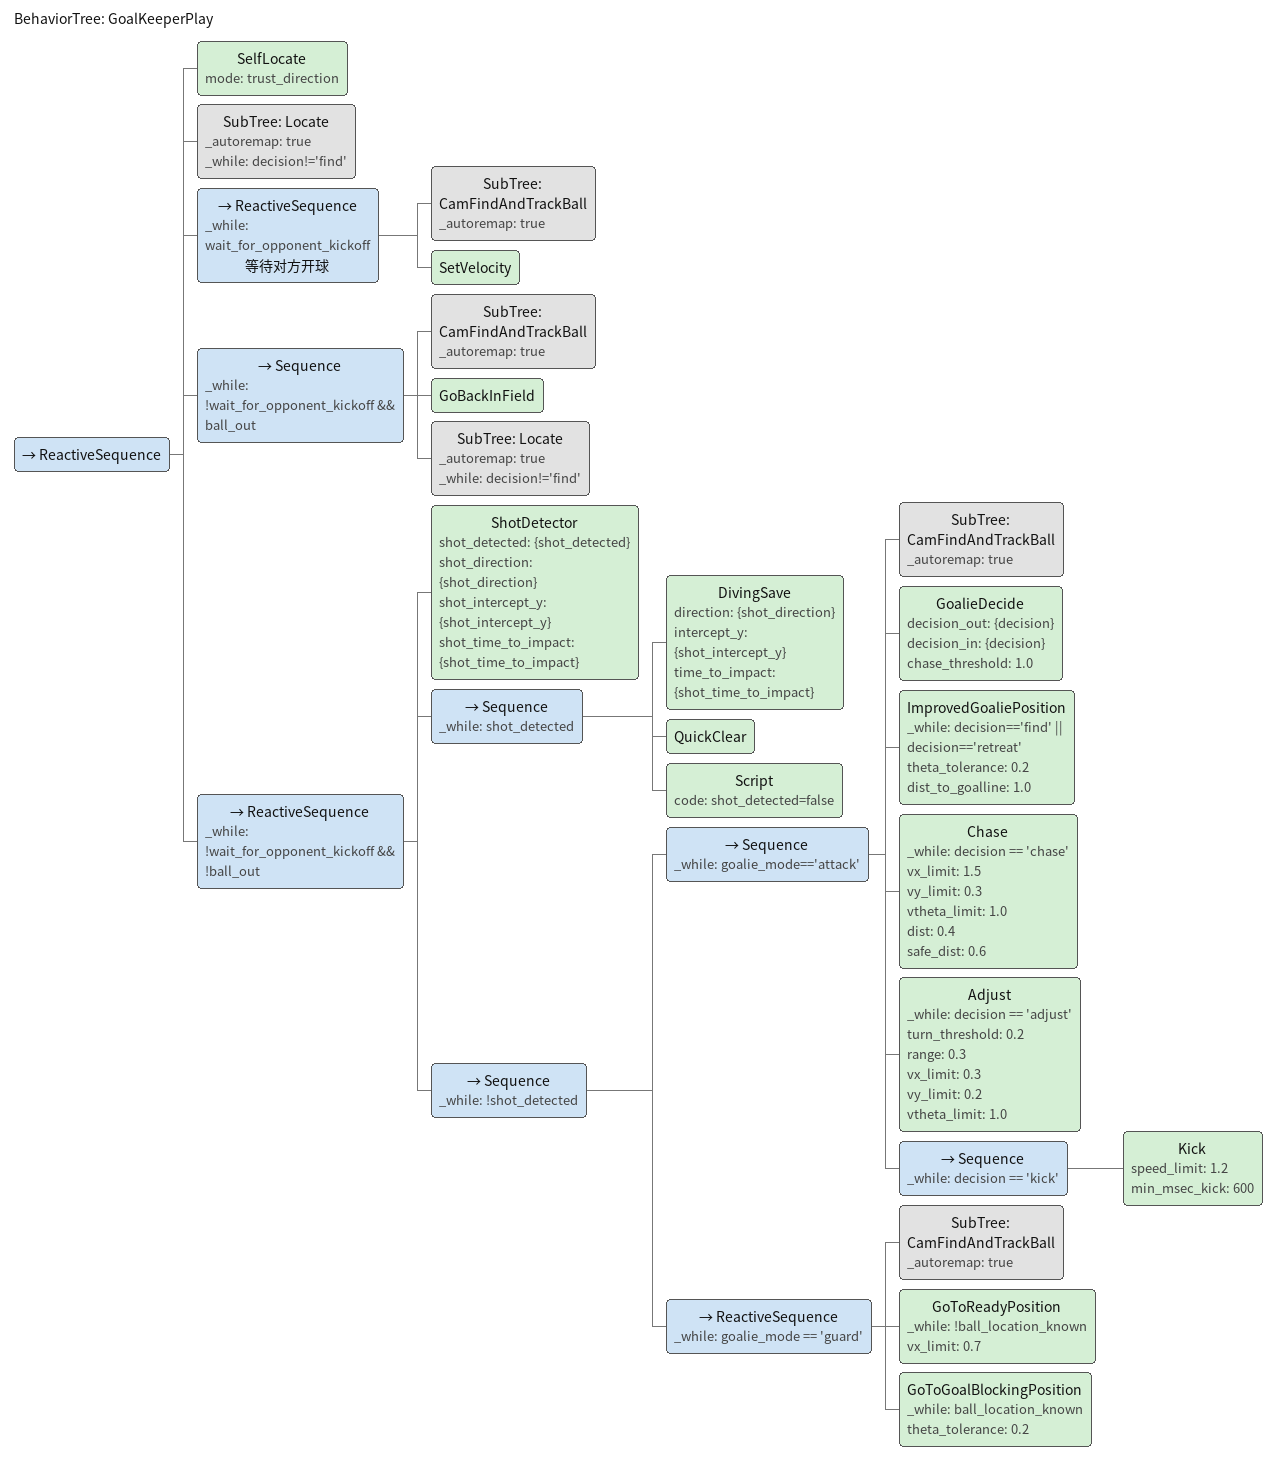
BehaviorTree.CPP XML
<root BTCPP_format="4" >
   <include path="./subtree_cam_find_and_track_ball.xml" />
   <include path="./subtree_find_ball.xml" />
   <include path="./subtree_locate.xml" />
   <BehaviorTree ID="GoalKeeperPlay">
      <ReactiveSequence >
         <SelfLocate mode="trust_direction" />
         <SubTree ID="Locate" _autoremap="true" _while="decision!='find'" />

         <!-- PRE-GAME: Waiting for opponent kickoff        -->
         <ReactiveSequence _while="wait_for_opponent_kickoff" name="等待对方开球">
            <SubTree ID="CamFindAndTrackBall" _autoremap="true" />
            <SetVelocity />
         </ReactiveSequence>

         <!-- BALL OUT: Return to field                     -->
         <Sequence _while="!wait_for_opponent_kickoff &amp;&amp; ball_out">
            <SubTree ID="CamFindAndTrackBall" _autoremap="true" />
            <GoBackInField />
            <SubTree ID="Locate" _autoremap="true" _while="decision!='find'" />
         </Sequence>

         <!-- NORMAL PLAY: Shot detection overrides normal  -->
         <ReactiveSequence _while="!wait_for_opponent_kickoff &amp;&amp; !ball_out">

            <!-- v1.3: Continuous shot monitoring -->
            <ShotDetector shot_detected="{shot_detected}"
                          shot_direction="{shot_direction}"
                          shot_intercept_y="{shot_intercept_y}"
                          shot_time_to_impact="{shot_time_to_impact}" />

            <!-- PRIORITY 1: Shot incoming → dive then clear  -->
            <Sequence _while="shot_detected">
               <DivingSave direction="{shot_direction}"
                           intercept_y="{shot_intercept_y}"
                           time_to_impact="{shot_time_to_impact}" />
               <QuickClear />
               <!-- Reset shot flag after save cycle -->
               <Script code="shot_detected=false" />
            </Sequence>

            <!-- PRIORITY 2: Normal goalie play (no shot)      -->
            <Sequence _while="!shot_detected">
               <Sequence _while="goalie_mode=='attack'">
                  <SubTree ID="CamFindAndTrackBall" _autoremap="true" />
                  <GoalieDecide decision_out="{decision}" decision_in="{decision}" chase_threshold="1.0" />

                  <!-- v1.3: Improved trajectory-aware positioning -->
                  <ImprovedGoaliePosition _while="decision=='find' || decision=='retreat'"
                     theta_tolerance="0.2" dist_to_goalline="1.0" />

                  <Chase   _while="decision == 'chase'"
                     vx_limit="1.5" vy_limit="0.3" vtheta_limit="1.0"
                     dist="0.4" safe_dist="0.6" />
                  <Adjust  _while="decision == 'adjust'"
                     turn_threshold="0.2" range="0.3"
                     vx_limit="0.3" vy_limit="0.2" vtheta_limit="1.0" />
                  <Sequence _while="decision == 'kick'">
                     <Kick speed_limit="1.2" min_msec_kick="600"/>
                  </Sequence>
               </Sequence>

               <!-- Guard mode: passive goalie on the line -->
               <ReactiveSequence _while="goalie_mode == 'guard'">
                  <SubTree ID="CamFindAndTrackBall" _autoremap="true" />
                  <GoToReadyPosition _while="!ball_location_known" vx_limit="0.7" />
                  <GoToGoalBlockingPosition _while="ball_location_known" theta_tolerance="0.2" />
               </ReactiveSequence>
            </Sequence>

         </ReactiveSequence>
      </ReactiveSequence>
   </BehaviorTree>
</root>
